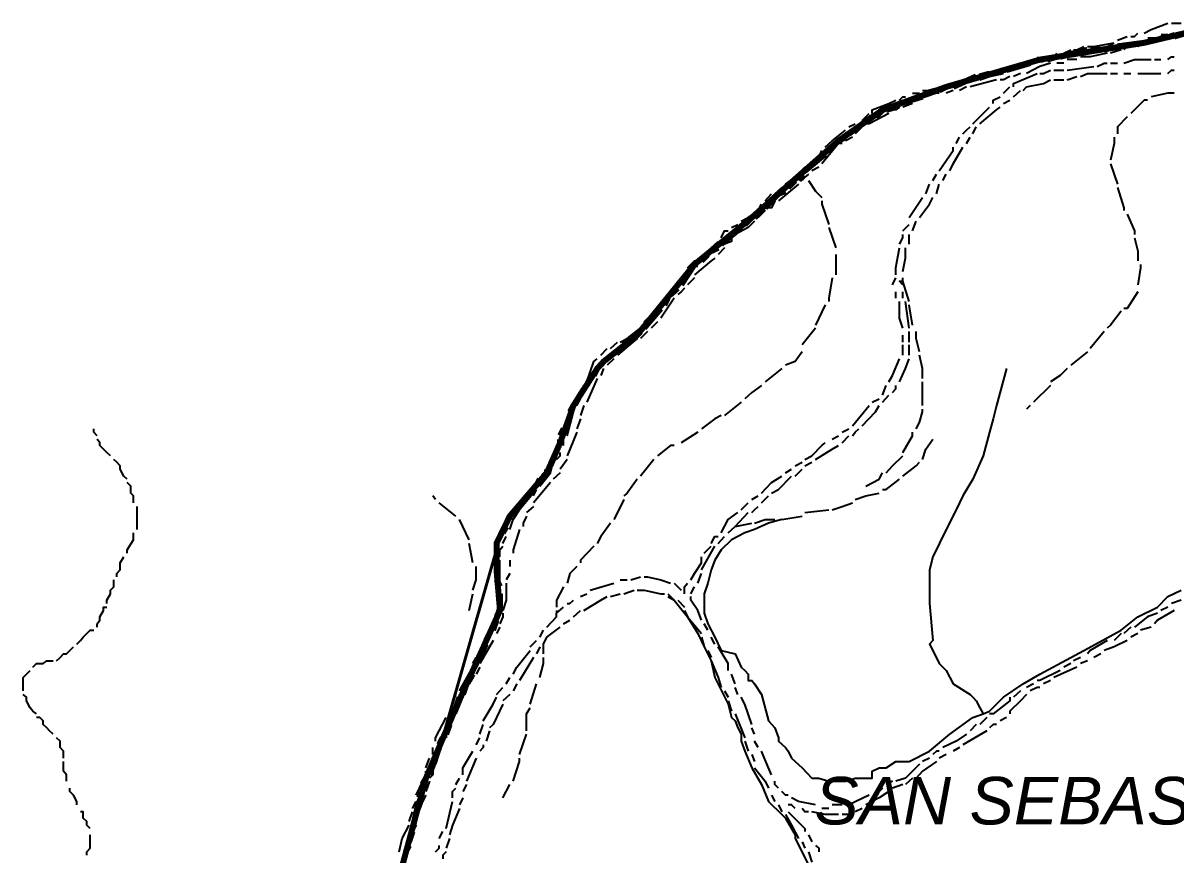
# Model space of a CAD drawing. Header units: millimetres. Extents: x -3588 to 75209, y -3737 to 38254.
# Drawn here: x 5550.7 to 6016, y 6765.4 to 7101.3 of the extents above; entities that cross this region are included whole.
import ezdxf

# ---------------------------------------------------------------- set-up
doc = ezdxf.new("R2010")
doc.units = ezdxf.units.MM
doc.layers.add('P', color=253, linetype='Continuous')
doc.layers.add('T', color=7, linetype='Continuous')

msp = doc.modelspace()

# ---------------------------------------------------------------- linework, layer by layer
at = {"layer": 'P'}
for points, const_width in [([(5695.765, 6731.43), (5713.273, 6796.341), (5725.404, 6824.859), (5738.959, 6854.786), (5743.184, 6864.1), (5741.776, 6880.472), (5741.776, 6891.195), (5747.137, 6902.205), (5762.101, 6919.713), (5767.462, 6931.844), (5772.823, 6946.807), (5782.426, 6961.771), (5784.97, 6964.588), (5798.509, 6975.326), (5821.667, 7003.829), (5844.808, 7022.745), (5855.547, 7032.347), (5879.808, 7053.792), (5897.604, 7066.211), (5923.29, 7075.525), (5961.107, 7086.536), (6003.181, 7093.321), (6031.683, 7100.091)], 2.417), ([(5695.765, 6731.43), (5713.273, 6796.341), (5720.043, 6812.728), (5741.776, 6888.65), (5741.776, 6891.195), (5747.137, 6902.205), (5762.101, 6919.713), (5767.462, 6931.844), (5772.823, 6946.807), (5782.426, 6961.771), (5784.97, 6964.588), (5798.509, 6975.326), (5821.667, 7003.829), (5844.808, 7022.745), (5855.547, 7032.347), (5879.808, 7053.792), (5897.604, 7066.211), (5923.29, 7075.525), (5961.107, 7086.536), (6003.181, 7093.321), (6031.683, 7100.091)], 1.2), ([(6009.95, 7095.85), (6012.767, 7095.85)], 2.417), ([(6015.312, 7095.85), (6024.914, 7098.683)], 2.417), ([(5987.081, 7090.489), (5991.034, 7091.897)], 2.417), ([(5992.442, 7091.897), (6003.181, 7093.321)], 2.417), ([(6004.589, 7094.442), (6008.542, 7094.442)], 2.417), ([(5959.987, 7086.536), (5961.107, 7086.536), (5962.531, 7086.536)], 2.417), ([(5963.94, 7086.536), (5967.893, 7087.672)], 2.417), ([(5969.301, 7087.672), (5980.311, 7090.489)], 2.417), ([(5981.432, 7090.489), (5985.673, 7090.489)], 2.417), ([(5942.207, 7080.887), (5946.432, 7082.311)], 2.417), ([(5947.568, 7082.311), (5957.17, 7085.128)], 2.417), ([(5926.107, 7075.525), (5935.421, 7079.766)], 2.417), ([(5936.845, 7079.766), (5940.782, 7080.887)], 2.417), ([(5915.096, 7072.997), (5919.337, 7074.117)], 2.417), ([(5920.458, 7074.117), (5923.29, 7075.525)], 2.417), ([(5899.013, 7066.211), (5902.966, 7067.347)], 2.417), ([(5904.374, 7068.756), (5913.688, 7071.572)], 2.417), ([(5884.049, 7056.625), (5893.363, 7063.395)], 2.417), ([(5894.772, 7063.395), (5897.604, 7066.211)], 2.417), ([(5879.808, 7053.792), (5882.641, 7055.201)], 2.417), ([(5875.871, 7049.839), (5878.688, 7052.672)], 2.417), ([(5866.269, 7041.661), (5874.447, 7048.431)], 2.417), ([(5863.724, 7037.709), (5865.133, 7040.237)], 2.417), ([(5859.483, 7034.876), (5862.316, 7037.709)], 2.417), ([(5850.169, 7026.698), (5855.547, 7032.347), (5858.363, 7033.468)], 2.417), ([(5845.944, 7022.745), (5848.761, 7025.562)], 2.417), ([(5841.991, 7019.912), (5844.808, 7022.745)], 2.417), ([(5832.389, 7012.023), (5840.583, 7018.792)], 2.417), ([(5824.483, 7005.237), (5827.028, 7007.782)], 2.417), ([(5828.436, 7009.19), (5831.269, 7010.598)], 2.417), ([(5816.305, 6995.651), (5821.667, 7003.829), (5823.075, 7003.829)], 2.417), ([(5812.064, 6991.698), (5814.897, 6994.226)], 2.417), ([(5809.52, 6987.457), (5810.944, 6990.274)], 2.417), ([(5801.342, 6978.143), (5808.112, 6986.049)], 2.417), ([(5797.389, 6973.902), (5798.509, 6975.326), (5799.934, 6976.734)], 2.417), ([(5783.834, 6963.179), (5784.97, 6964.588), (5791.74, 6969.949)], 2.417), ([(5793.148, 6971.373), (5795.981, 6973.902)], 2.417), ([(5781.017, 6958.938), (5782.426, 6961.771)], 2.417), ([(5778.185, 6955.001), (5779.609, 6957.818)], 2.417), ([(5771.415, 6944.263), (5772.823, 6946.807), (5777.064, 6953.577)], 2.417), ([(5770.295, 6938.614), (5771.415, 6942.855)], 2.417), ([(5767.462, 6934.677), (5768.87, 6937.493)], 2.417), ([(5763.509, 6922.53), (5767.462, 6931.844), (5767.462, 6933.252)], 2.417), ([(5760.693, 6918.289), (5762.101, 6919.713), (5762.101, 6921.122)], 2.417), ([(5757.86, 6914.352), (5759.284, 6917.169)], 2.417), ([(5749.97, 6904.75), (5756.74, 6912.928)], 2.417), ([(5747.137, 6900.797), (5747.137, 6902.205), (5748.546, 6903.613)], 2.417), ([(5744.321, 6895.436), (5745.729, 6897.964)], 2.417), ([(5741.776, 6883.289), (5741.776, 6891.195), (5743.184, 6894.027)], 2.417), ([(5741.776, 6879.064), (5741.776, 6880.472), (5741.776, 6881.88)], 2.417), ([(5743.184, 6873.703), (5741.776, 6876.519)], 2.417), ([(5741.776, 6861.556), (5743.184, 6864.1), (5743.184, 6870.87)], 2.417), ([(5740.368, 6856.194), (5741.776, 6860.147)], 2.417), ([(5737.535, 6851.953), (5738.959, 6854.786)], 2.417), ([(5732.174, 6839.823), (5737.535, 6850.545)], 2.417), ([(5730.766, 6835.87), (5732.174, 6838.414)], 2.417), ([(5728.221, 6830.22), (5729.645, 6834.461)], 2.417), ([(5722.86, 6819.498), (5725.404, 6824.859), (5726.813, 6829.1)], 2.417), ([(5721.451, 6814.137), (5722.86, 6818.09)], 2.417), ([(5718.635, 6809.896), (5720.043, 6812.728)], 2.417), ([(5714.682, 6797.765), (5718.635, 6808.775)], 2.417), ([(5711.849, 6793.812), (5713.273, 6796.341)], 2.417), ([(5710.441, 6788.451), (5711.849, 6790.979)], 2.417), ([(5707.896, 6776.016), (5710.441, 6787.026)], 2.417), ([(5706.488, 6770.655), (5707.896, 6774.896)], 2.417), ([(5705.08, 6766.702), (5706.488, 6769.246)], 2.417)]:
    msp.add_lwpolyline(points, dxfattribs=dict(at, const_width=const_width))
for points in [[(6003.181, 7097.274), (6005.997, 7098.683), (6012.767, 7101.211)], [(6014.191, 7101.211), (6018.144, 7101.211)], [(5997.82, 7095.85), (5999.228, 7095.85), (6000.636, 7097.274)], [(6015.312, 7097.274), (6011.359, 7095.85)], [(5974.662, 7090.489), (5976.07, 7090.489), (5978.903, 7091.897)], [(5980.311, 7091.897), (5982.856, 7091.897), (5991.034, 7093.321)], [(5992.442, 7094.442), (5996.395, 7095.85)], [(5997.82, 7091.897), (5996.395, 7091.897), (5994.987, 7090.489)], [(6009.95, 7095.85), (6007.406, 7094.442), (6000.636, 7091.897)], [(5958.578, 7085.128), (5966.756, 7087.672), (5967.893, 7089.08)], [(5970.709, 7089.08), (5973.542, 7090.489)], [(5988.217, 7089.08), (5981.432, 7087.672), (5977.495, 7087.672)], [(5993.867, 7090.489), (5989.626, 7089.08)], [(6012.767, 7086.536), (6014.191, 7087.672), (6015.312, 7087.672)], [(5948.976, 7082.311), (5950.385, 7082.311), (5951.793, 7083.719)], [(5953.217, 7083.719), (5955.746, 7085.128), (5957.17, 7085.128)], [(5965.348, 7085.128), (5961.107, 7083.719), (5955.746, 7080.887)], [(5970.709, 7085.128), (5967.893, 7085.128)], [(5976.07, 7086.536), (5972.118, 7086.536)], [(5972.118, 7082.311), (5982.856, 7083.719)], [(5984.264, 7083.719), (5987.081, 7085.128), (5988.217, 7085.128)], [(5989.626, 7085.128), (5992.442, 7085.128)], [(5994.987, 7085.128), (5999.228, 7086.536), (6005.997, 7086.536)], [(6007.406, 7086.536), (6009.95, 7086.536)], [(5931.468, 7078.358), (5934.013, 7078.358), (5935.421, 7078.358)], [(5943.615, 7078.358), (5932.892, 7075.525)], [(5936.845, 7078.358), (5940.782, 7079.766), (5946.432, 7080.887)], [(5948.976, 7079.766), (5946.432, 7078.358), (5945.023, 7078.358)], [(5953.217, 7080.887), (5950.385, 7079.766)], [(5950.385, 7075.525), (5950.385, 7076.95), (5957.17, 7079.766), (5959.987, 7080.887)], [(5954.337, 7074.117), (5955.746, 7075.525), (5962.531, 7076.95), (5965.348, 7078.358)], [(5961.107, 7080.887), (5962.531, 7080.887), (5965.348, 7082.311)], [(5966.756, 7082.311), (5970.709, 7082.311)], [(5966.756, 7078.358), (5970.709, 7078.358)], [(5972.118, 7078.358), (5976.07, 7079.766)], [(5977.495, 7079.766), (5980.311, 7080.887), (5988.217, 7080.887)], [(5989.626, 7080.887), (5992.442, 7080.887)], [(5994.987, 7080.887), (5997.82, 7080.887)], [(6000.636, 7080.887), (6003.181, 7080.887), (6009.95, 7080.887)], [(6012.767, 7080.887), (6014.191, 7082.311), (6015.312, 7082.311)], [(5913.688, 7074.117), (5916.521, 7074.117), (5924.699, 7075.525)], [(5926.107, 7074.117), (5923.29, 7072.997)], [(5926.107, 7076.95), (5930.06, 7076.95)], [(5931.468, 7075.525), (5928.651, 7074.117)], [(5946.432, 7072.997), (5948.976, 7075.525)], [(5950.385, 7071.572), (5953.217, 7074.117)], [(5893.363, 7064.803), (5893.363, 7066.211), (5900.133, 7068.756), (5902.966, 7070.164)], [(5904.374, 7070.164), (5905.782, 7071.572), (5906.918, 7071.572)], [(5909.735, 7068.756), (5905.782, 7067.347)], [(5909.735, 7072.997), (5912.568, 7072.997)], [(5920.458, 7072.997), (5919.337, 7072.997), (5911.143, 7070.164)], [(5942.207, 7068.756), (5942.207, 7070.164), (5945.023, 7071.572)], [(5946.432, 7068.756), (5948.976, 7070.164)], [(6004.589, 7070.164), (6003.181, 7070.164), (5997.82, 7064.803)], [(6015.312, 7072.997), (6012.767, 7072.997), (6005.997, 7071.572)], [(5889.41, 7061.986), (5892.243, 7064.803)], [(5900.133, 7064.803), (5892.243, 7060.562), (5890.819, 7060.562)], [(5904.374, 7067.347), (5902.966, 7066.211), (5901.557, 7066.211)], [(5934.013, 7060.562), (5940.782, 7067.347)], [(5936.845, 7060.562), (5943.615, 7066.211), (5945.023, 7067.347)], [(5884.049, 7059.442), (5886.594, 7060.562)], [(5889.41, 7059.442), (5886.594, 7056.625)], [(5930.06, 7056.625), (5931.468, 7058.033), (5932.892, 7059.442)], [(5934.013, 7056.625), (5935.421, 7059.442)], [(5996.395, 7063.395), (5992.442, 7059.442), (5992.442, 7056.625)], [(5874.447, 7051.248), (5877.28, 7053.792), (5882.641, 7058.033)], [(5885.457, 7055.201), (5882.641, 7053.792)], [(5927.243, 7052.672), (5928.651, 7055.201)], [(5931.468, 7052.672), (5932.892, 7055.201)], [(5991.034, 7055.201), (5991.034, 7052.672), (5989.626, 7045.886)], [(5881.232, 7052.672), (5879.808, 7052.672), (5873.039, 7044.478)], [(5920.458, 7041.661), (5926.107, 7049.839), (5926.107, 7051.248)], [(5924.699, 7041.661), (5926.107, 7044.478), (5930.06, 7051.248)], [(5867.677, 7043.07), (5869.086, 7044.478), (5870.494, 7045.886)], [(5871.918, 7047.023), (5873.039, 7049.839)], [(5858.363, 7036.3), (5862.316, 7039.117), (5866.269, 7043.07)], [(5871.918, 7043.07), (5869.086, 7041.661)], [(5989.626, 7044.478), (5992.442, 7036.3)], [(5863.724, 7036.3), (5855.547, 7029.515)], [(5866.269, 7039.117), (5865.133, 7037.709)], [(5867.677, 7040.237), (5866.269, 7039.117)], [(5867.677, 7037.709), (5870.494, 7033.468), (5873.039, 7030.923)], [(5915.096, 7032.347), (5916.521, 7036.3)], [(5917.929, 7037.709), (5919.337, 7040.237)], [(5919.337, 7032.347), (5920.458, 7036.3)], [(5921.882, 7037.709), (5923.29, 7040.237)], [(5850.169, 7029.515), (5852.714, 7032.347)], [(5854.122, 7032.347), (5856.955, 7034.876)], [(5992.442, 7034.876), (5994.987, 7026.698), (5994.987, 7025.562)], [(5840.583, 7021.337), (5843.4, 7022.745), (5847.353, 7025.562), (5848.761, 7028.106)], [(5854.122, 7029.515), (5852.714, 7026.698), (5851.594, 7026.698)], [(5873.039, 7029.515), (5873.039, 7028.106), (5875.871, 7019.912)], [(5908.327, 7022.745), (5913.688, 7030.923)], [(5912.568, 7022.745), (5916.521, 7028.106), (5917.929, 7030.923)], [(5850.169, 7025.562), (5847.353, 7022.745)], [(5996.395, 7024.153), (5999.228, 7017.384), (5999.228, 7015.976)], [(5832.389, 7014.551), (5833.797, 7017.384), (5835.222, 7017.384)], [(5836.63, 7018.792), (5839.159, 7019.912)], [(5845.944, 7021.337), (5843.4, 7018.792), (5838.038, 7015.976)], [(5875.871, 7018.792), (5878.688, 7010.598)], [(5905.782, 7017.384), (5908.327, 7019.912)], [(5909.735, 7017.384), (5911.143, 7021.337)], [(5824.483, 7006.373), (5828.436, 7010.598), (5831.269, 7013.143)], [(5836.63, 7014.551), (5836.63, 7013.143), (5833.797, 7012.023)], [(5904.374, 7012.023), (5905.782, 7014.551), (5905.782, 7015.976)], [(5908.327, 7012.023), (5908.327, 7014.551), (5908.327, 7015.976)], [(5999.228, 7014.551), (6000.636, 7009.19), (6000.636, 7005.237)], [(5833.797, 7010.598), (5831.269, 7007.782)], [(5902.966, 6999.588), (5902.966, 7002.42), (5904.374, 7010.598)], [(5905.782, 7001.012), (5906.918, 7006.373), (5906.918, 7010.598)], [(5818.834, 7002.42), (5820.258, 7003.829), (5821.667, 7005.237), (5823.075, 7005.237)], [(5829.845, 7006.373), (5828.436, 7005.237), (5821.667, 6999.588)], [(5878.688, 7007.782), (5878.688, 6999.588)], [(6001.756, 7003.829), (6001.756, 7002.42), (6000.636, 6995.651)], [(5816.305, 6998.467), (5817.714, 6999.588), (5818.834, 7001.012)], [(5809.52, 6988.865), (5812.064, 6992.818), (5814.897, 6997.059)], [(5817.714, 6994.226), (5816.305, 6992.818), (5814.897, 6991.698)], [(5821.667, 6998.467), (5818.834, 6995.651)], [(5877.28, 6998.467), (5875.871, 6990.274), (5875.871, 6988.865)], [(5901.557, 6995.651), (5902.966, 6998.467)], [(5905.782, 6995.651), (5904.374, 6997.059), (5905.782, 6997.059)], [(5905.782, 6997.059), (5905.782, 6998.467)], [(5908.327, 6988.865), (5905.782, 6997.059)], [(5813.473, 6990.274), (5808.112, 6982.096)], [(5902.966, 6990.274), (5902.966, 6992.818)], [(5905.782, 6990.274), (5905.782, 6992.818)], [(6000.636, 6992.818), (5996.395, 6986.049), (5994.987, 6986.049)], [(5805.295, 6984.912), (5808.112, 6986.049), (5808.112, 6987.457)], [(5874.447, 6987.457), (5870.494, 6979.263)], [(5905.782, 6978.143), (5904.374, 6982.096), (5904.374, 6988.865)], [(5908.327, 6978.143), (5906.918, 6988.865)], [(5909.735, 6979.263), (5908.327, 6987.457)], [(5993.867, 6984.912), (5989.626, 6979.263), (5988.217, 6978.143)], [(5801.342, 6980.687), (5804.159, 6983.504)], [(5806.703, 6980.687), (5804.159, 6978.143)], [(5791.74, 6972.493), (5794.572, 6973.902), (5801.342, 6979.263)], [(5802.75, 6976.734), (5799.934, 6973.902)], [(5870.494, 6978.143), (5865.133, 6971.373)], [(5908.327, 6972.493), (5908.327, 6976.734)], [(5912.568, 6968.541), (5911.143, 6973.902), (5911.143, 6976.734)], [(5987.081, 6976.734), (5981.432, 6969.949)], [(5787.787, 6969.949), (5790.619, 6972.493)], [(5798.509, 6973.902), (5790.619, 6967.132)], [(5905.782, 6972.493), (5905.782, 6975.326)], [(5905.782, 6967.132), (5905.782, 6971.373)], [(5908.327, 6967.132), (5908.327, 6971.373)], [(5783.834, 6967.132), (5786.378, 6969.949)], [(5865.133, 6968.541), (5862.316, 6964.588), (5858.363, 6963.179)], [(5913.688, 6957.818), (5913.688, 6961.771), (5912.568, 6967.132)], [(5980.311, 6968.541), (5973.542, 6963.179)], [(5778.185, 6956.41), (5779.609, 6960.363), (5781.017, 6964.588), (5782.426, 6965.724)], [(5784.97, 6961.771), (5783.834, 6958.938)], [(5789.195, 6965.724), (5786.378, 6963.179)], [(5856.955, 6961.771), (5850.169, 6956.41)], [(5900.133, 6956.41), (5901.557, 6958.938), (5904.374, 6965.724)], [(5904.374, 6956.41), (5906.918, 6961.771), (5908.327, 6965.724)], [(5947.568, 6961.771), (5943.615, 6946.807), (5942.207, 6941.446), (5940.782, 6936.085), (5938.254, 6926.483), (5934.013, 6917.169), (5930.06, 6910.399), (5927.243, 6904.75), (5923.29, 6896.844), (5917.929, 6885.833), (5916.521, 6880.472), (5916.521, 6876.519), (5916.521, 6866.917), (5917.929, 6851.953), (5916.521, 6850.545), (5917.929, 6848.001), (5920.458, 6842.639), (5923.29, 6839.823), (5926.107, 6834.461), (5932.892, 6830.22), (5934.013, 6829.1), (5935.421, 6827.676), (5936.845, 6824.859), (5938.254, 6822.315)], [(5972.118, 6961.771), (5969.301, 6958.938), (5965.348, 6956.41)], [(5782.426, 6957.818), (5778.185, 6948.216)], [(5775.656, 6951.048), (5777.064, 6955.001)], [(5848.761, 6955.001), (5844.808, 6952.169), (5841.991, 6949.624)], [(5897.604, 6951.048), (5899.013, 6955.001)], [(5901.557, 6952.169), (5902.966, 6953.577), (5902.966, 6955.001)], [(5913.688, 6946.807), (5913.688, 6952.169), (5913.688, 6956.41)], [(5965.348, 6955.001), (5958.578, 6948.216)], [(5774.248, 6946.807), (5775.656, 6949.624)], [(5840.583, 6948.216), (5833.797, 6942.855)], [(5893.363, 6948.216), (5896.196, 6949.624)], [(5897.604, 6948.216), (5900.133, 6951.048)], [(5770.295, 6934.677), (5772.823, 6944.263), (5772.823, 6945.399)], [(5777.064, 6946.807), (5775.656, 6942.855)], [(5885.457, 6938.614), (5892.243, 6946.807)], [(5889.41, 6938.614), (5894.772, 6944.263), (5896.196, 6946.807)], [(5911.143, 6937.493), (5912.568, 6940.038), (5913.688, 6944.263), (5913.688, 6945.399)], [(5957.17, 6946.807), (5955.746, 6945.399)], [(5775.656, 6941.446), (5774.248, 6937.493)], [(5832.389, 6942.855), (5829.845, 6941.446), (5824.483, 6937.493)], [(5580.587, 6934.677), (5579.178, 6936.085), (5579.178, 6937.493)], [(5774.248, 6936.085), (5770.295, 6926.483)], [(5823.075, 6936.085), (5816.305, 6931.844)], [(5877.28, 6933.252), (5879.808, 6934.677)], [(5881.232, 6936.085), (5884.049, 6937.493)], [(5881.232, 6931.844), (5884.049, 6934.677)], [(5885.457, 6934.677), (5886.594, 6936.085), (5888.002, 6937.493)], [(5905.782, 6927.891), (5909.735, 6934.677), (5909.735, 6936.085)], [(5585.948, 6926.483), (5584.54, 6927.891), (5583.131, 6929.299), (5581.723, 6930.724), (5581.723, 6931.844), (5580.587, 6933.252)], [(5768.87, 6930.724), (5768.87, 6933.252)], [(5813.473, 6930.724), (5812.064, 6930.724), (5806.703, 6926.483)], [(5866.269, 6925.074), (5869.086, 6926.483), (5873.039, 6930.724), (5874.447, 6931.844)], [(5870.494, 6925.074), (5877.28, 6929.299), (5879.808, 6930.724)], [(5913.688, 6925.074), (5915.096, 6929.299), (5917.929, 6933.252)], [(5592.734, 6917.169), (5591.325, 6918.289), (5589.901, 6921.122), (5589.901, 6922.53), (5588.493, 6923.938), (5587.372, 6925.074)], [(5766.054, 6925.074), (5767.462, 6926.483), (5767.462, 6927.891)], [(5770.295, 6925.074), (5767.462, 6921.122)], [(5805.295, 6925.074), (5799.934, 6918.289)], [(5899.013, 6919.713), (5901.557, 6922.53), (5905.782, 6926.483)], [(5759.284, 6914.352), (5763.509, 6919.713), (5764.645, 6923.938)], [(5767.462, 6919.713), (5764.645, 6917.169)], [(5858.363, 6919.713), (5860.908, 6921.122)], [(5862.316, 6922.53), (5865.133, 6923.938)], [(5862.316, 6918.289), (5863.724, 6919.713), (5865.133, 6921.122)], [(5866.269, 6922.53), (5869.086, 6923.938)], [(5890.819, 6914.352), (5896.196, 6917.169), (5897.604, 6919.713)], [(5905.782, 6918.289), (5911.143, 6922.53), (5912.568, 6923.938)], [(5595.262, 6907.566), (5595.262, 6908.975), (5595.262, 6910.399), (5594.142, 6911.519), (5594.142, 6914.352), (5592.734, 6915.76)], [(5763.509, 6915.76), (5756.74, 6907.566)], [(5798.509, 6917.169), (5794.572, 6911.519), (5793.148, 6910.399)], [(5848.761, 6911.519), (5852.714, 6915.76), (5856.955, 6918.289)], [(5852.714, 6911.519), (5855.547, 6912.928), (5860.908, 6918.289)], [(5897.604, 6912.928), (5899.013, 6912.928), (5904.374, 6917.169)], [(5717.21, 6908.975), (5716.09, 6910.399)], [(5752.499, 6907.566), (5753.923, 6908.975), (5755.331, 6910.399)], [(5756.74, 6910.399), (5757.86, 6912.928)], [(5844.808, 6908.975), (5847.353, 6910.399)], [(5848.761, 6907.566), (5851.594, 6910.399)], [(5886.594, 6908.975), (5890.819, 6910.399), (5896.196, 6911.519)], [(5596.686, 6896.844), (5596.686, 6897.964), (5596.686, 6900.797), (5596.686, 6902.205), (5596.686, 6904.75), (5596.686, 6906.158)], [(5725.404, 6902.205), (5718.635, 6907.566)], [(5756.74, 6906.158), (5753.923, 6903.613)], [(5793.148, 6908.975), (5790.619, 6903.613), (5789.195, 6900.797)], [(5840.583, 6904.75), (5843.4, 6907.566)], [(5844.808, 6903.613), (5845.944, 6904.75), (5847.353, 6906.158)], [(5877.28, 6904.75), (5881.232, 6906.158), (5885.457, 6907.566)], [(5747.137, 6896.844), (5748.546, 6900.797), (5751.09, 6904.75)], [(5753.923, 6902.205), (5752.499, 6899.388), (5752.499, 6897.964)], [(5832.389, 6895.436), (5835.222, 6900.797), (5839.159, 6903.613)], [(5838.038, 6897.964), (5843.4, 6903.613)], [(5856.955, 6900.797), (5865.133, 6902.205)], [(5866.269, 6903.613), (5875.871, 6904.75)], [(5730.766, 6892.603), (5726.813, 6900.797)], [(5751.09, 6896.844), (5748.546, 6888.65), (5748.546, 6887.242)], [(5787.787, 6899.388), (5783.834, 6894.027), (5782.426, 6891.195)], [(5856.955, 6900.797), (5851.594, 6899.388), (5845.944, 6896.844), (5841.991, 6895.436), (5836.63, 6892.603), (5832.389, 6888.65), (5829.845, 6884.425), (5828.436, 6880.472), (5827.028, 6875.111), (5825.62, 6870.87)], [(5835.222, 6895.436), (5838.038, 6897.964)], [(5838.038, 6897.964), (5844.808, 6899.388)], [(5845.944, 6899.388), (5850.169, 6900.797), (5854.122, 6900.797)], [(5592.734, 6887.242), (5592.734, 6888.65), (5595.262, 6892.603), (5595.262, 6895.436)], [(5744.321, 6891.195), (5745.729, 6894.027)], [(5828.436, 6891.195), (5829.845, 6894.027), (5831.269, 6894.027)], [(5831.269, 6891.195), (5833.797, 6894.027)], [(5732.174, 6883.289), (5730.766, 6891.195)], [(5743.184, 6885.833), (5743.184, 6888.65), (5744.321, 6890.074)], [(5781.017, 6890.074), (5775.656, 6884.425), (5775.656, 6883.289)], [(5824.483, 6880.472), (5829.845, 6890.074)], [(5825.62, 6887.242), (5828.436, 6890.074)], [(5588.493, 6877.639), (5588.493, 6879.064), (5589.901, 6880.472), (5589.901, 6883.289), (5591.325, 6885.833)], [(5743.184, 6873.703), (5743.184, 6875.111), (5743.184, 6881.88), (5743.184, 6884.425)], [(5747.137, 6884.425), (5747.137, 6881.88)], [(5820.258, 6876.519), (5821.667, 6879.064), (5824.483, 6883.289), (5824.483, 6885.833)], [(5732.174, 6872.278), (5733.598, 6876.519), (5733.598, 6881.88)], [(5747.137, 6879.064), (5745.729, 6876.519)], [(5774.248, 6881.88), (5771.415, 6879.064), (5770.295, 6875.111)], [(5823.075, 6875.111), (5824.483, 6879.064)], [(5584.54, 6866.917), (5584.54, 6868.325), (5585.948, 6870.87), (5585.948, 6872.278), (5587.372, 6873.703), (5587.372, 6876.519)], [(5745.729, 6875.111), (5745.729, 6868.325), (5744.321, 6864.1)], [(5768.87, 6873.703), (5766.054, 6868.325), (5766.054, 6865.509)], [(5779.609, 6872.278), (5789.195, 6875.111)], [(5791.74, 6876.519), (5794.572, 6876.519)], [(5795.981, 6876.519), (5799.934, 6877.639)], [(5801.342, 6877.639), (5802.75, 6877.639), (5808.112, 6876.519), (5812.064, 6875.111)], [(5813.473, 6875.111), (5816.305, 6872.278)], [(5817.714, 6870.87), (5817.714, 6873.703), (5818.834, 6875.111)], [(5820.258, 6870.87), (5821.667, 6873.703)], [(5730.766, 6864.1), (5732.174, 6870.87)], [(5743.184, 6868.325), (5743.184, 6872.278)], [(5775.656, 6869.75), (5778.185, 6870.87)], [(5777.064, 6864.1), (5783.834, 6868.325), (5786.378, 6869.75)], [(5787.787, 6869.75), (5791.74, 6870.87)], [(5793.148, 6870.87), (5797.389, 6872.278)], [(5798.509, 6872.278), (5801.342, 6872.278), (5808.112, 6870.87), (5809.52, 6870.87)], [(5810.944, 6870.87), (5813.473, 6868.325)], [(5810.944, 6869.75), (5813.473, 6868.325), (5818.834, 6861.556), (5823.075, 6854.786), (5825.62, 6849.425), (5828.436, 6843.776), (5829.845, 6836.99), (5835.222, 6826.268), (5836.63, 6820.906), (5838.038, 6819.498), (5839.159, 6816.665), (5840.583, 6814.137), (5840.583, 6811.304), (5841.991, 6807.351), (5844.808, 6800.582), (5848.761, 6793.812), (5851.594, 6787.026), (5856.955, 6781.665)], [(5824.483, 6860.147), (5823.075, 6864.1), (5820.258, 6868.325), (5820.258, 6869.75)], [(5825.62, 6870.87), (5825.62, 6866.917), (5825.62, 6862.964), (5827.028, 6858.739), (5829.845, 6853.378), (5832.389, 6848.001), (5838.038, 6846.592), (5840.583, 6841.231), (5841.991, 6839.823), (5843.4, 6838.414), (5843.4, 6835.87), (5844.808, 6835.87), (5845.944, 6834.461), (5848.761, 6830.22), (5851.594, 6819.498), (5854.122, 6816.665), (5855.547, 6812.728), (5855.547, 6811.304), (5858.363, 6808.775), (5859.483, 6807.351), (5860.908, 6804.534), (5865.133, 6800.582), (5869.086, 6796.341), (5871.918, 6796.341), (5875.871, 6795.22), (5878.688, 6795.22), (5882.641, 6795.22), (5886.594, 6796.341), (5890.819, 6796.341), (5893.363, 6796.341), (5893.363, 6799.173), (5896.196, 6800.582), (5899.013, 6800.582), (5902.966, 6803.126), (5905.782, 6803.126), (5908.327, 6803.126), (5916.521, 6807.351), (5924.699, 6814.137), (5934.013, 6820.906), (5938.254, 6822.315)], [(5938.254, 6822.315), (5940.782, 6823.451), (5946.432, 6829.1), (5954.337, 6834.461), (5961.107, 6838.414), (5978.903, 6848.001), (5993.867, 6856.194), (6000.636, 6861.556), (6008.542, 6865.509), (6012.767, 6869.75), (6018.144, 6872.278)], [(5580.587, 6857.315), (5580.587, 6858.739), (5581.723, 6860.147), (5581.723, 6861.556), (5583.131, 6864.1), (5583.131, 6865.509), (5584.54, 6865.509)], [(5741.776, 6862.964), (5743.184, 6866.917)], [(5766.054, 6862.964), (5768.87, 6865.509)], [(5766.054, 6864.1), (5766.054, 6862.964)], [(5770.295, 6866.917), (5771.415, 6866.917), (5772.823, 6868.325)], [(5772.823, 6861.556), (5775.656, 6864.1)], [(5814.897, 6868.325), (5817.714, 6865.509)], [(5817.714, 6864.1), (5818.834, 6861.556), (5824.483, 6854.786)], [(6015.312, 6864.1), (6008.542, 6860.147), (6007.406, 6858.739)], [(6012.767, 6865.509), (6009.95, 6864.1)], [(6018.144, 6868.325), (6014.191, 6866.917)], [(5737.535, 6851.953), (5738.959, 6856.194), (5741.776, 6861.556)], [(5744.321, 6862.964), (5744.321, 6861.556), (5743.184, 6858.739)], [(5762.101, 6857.315), (5766.054, 6861.556), (5766.054, 6862.964)], [(5768.87, 6858.739), (5771.415, 6860.147)], [(6008.542, 6862.964), (6004.589, 6861.556), (5999.228, 6857.315)], [(5572.409, 6850.545), (5573.817, 6851.953), (5574.937, 6853.378), (5576.362, 6854.786), (5577.77, 6856.194), (5579.178, 6856.194)], [(5743.184, 6857.315), (5741.776, 6854.786)], [(5759.284, 6853.378), (5760.693, 6856.194)], [(5760.693, 6850.545), (5762.101, 6853.378), (5767.462, 6857.315)], [(5827.028, 6856.194), (5825.62, 6858.739)], [(5993.867, 6854.786), (5991.034, 6851.953)], [(5997.82, 6857.315), (5994.987, 6854.786)], [(6000.636, 6854.786), (5997.82, 6853.378)], [(6005.997, 6857.315), (6001.756, 6856.194)], [(5740.368, 6851.953), (5738.959, 6849.425), (5735.007, 6842.639)], [(5735.007, 6846.592), (5736.415, 6850.545)], [(5755.331, 6849.425), (5757.86, 6851.953)], [(5760.693, 6846.592), (5760.693, 6850.545)], [(5824.483, 6853.378), (5825.62, 6849.425)], [(5829.845, 6850.545), (5828.436, 6853.378)], [(5988.217, 6851.953), (5981.432, 6848.001), (5980.311, 6846.592)], [(5996.395, 6851.953), (5991.034, 6849.425), (5987.081, 6848.001)], [(5564.215, 6843.776), (5565.623, 6845.184), (5567.048, 6846.592), (5568.168, 6846.592), (5569.576, 6848.001), (5571, 6849.425)], [(5732.174, 6842.639), (5733.598, 6845.184)], [(5748.546, 6838.414), (5749.97, 6841.231), (5755.331, 6848.001)], [(5756.74, 6845.184), (5751.09, 6835.87)], [(5759.284, 6849.425), (5757.86, 6846.592)], [(5759.284, 6836.99), (5760.693, 6842.639), (5760.693, 6845.184)], [(5827.028, 6848.001), (5828.436, 6845.184)], [(5835.222, 6839.823), (5835.222, 6842.639), (5831.269, 6849.425)], [(5977.495, 6845.184), (5974.662, 6843.776)], [(5985.673, 6846.592), (5982.856, 6845.184)], [(5554.613, 6841.231), (5556.037, 6842.639), (5558.854, 6842.639), (5560.262, 6843.776), (5561.398, 6843.776), (5562.807, 6843.776)], [(5726.813, 6831.629), (5732.174, 6841.231)], [(5735.007, 6841.231), (5733.598, 6838.414)], [(5828.436, 6843.776), (5831.269, 6836.99), (5832.389, 6833.053)], [(5976.07, 6841.231), (5966.756, 6836.99)], [(5973.542, 6842.639), (5970.709, 6841.231)], [(5980.311, 6843.776), (5977.495, 6842.639)], [(5550.676, 6831.629), (5550.676, 6834.461), (5550.676, 6835.87), (5550.676, 6836.99), (5552.084, 6838.414), (5553.492, 6839.823)], [(5732.174, 6836.99), (5730.766, 6834.461)], [(5745.729, 6834.461), (5747.137, 6836.99)], [(5838.038, 6834.461), (5836.63, 6838.414)], [(5969.301, 6839.823), (5961.107, 6835.87), (5959.987, 6835.87)], [(5965.348, 6835.87), (5962.531, 6834.461)], [(5729.645, 6833.053), (5725.404, 6822.315)], [(5741.776, 6830.22), (5744.321, 6833.053)], [(5749.97, 6834.461), (5748.546, 6831.629)], [(5755.331, 6826.268), (5757.86, 6834.461)], [(5833.797, 6831.629), (5835.222, 6829.1)], [(5839.159, 6830.22), (5838.038, 6833.053)], [(5953.217, 6831.629), (5950.385, 6829.1)], [(5958.578, 6834.461), (5955.746, 6833.053)], [(5961.107, 6833.053), (5959.987, 6833.053), (5957.17, 6831.629)], [(5556.037, 6822.315), (5554.613, 6823.451), (5553.492, 6824.859), (5552.084, 6827.676), (5552.084, 6829.1), (5550.676, 6830.22)], [(5723.996, 6826.268), (5725.404, 6830.22)], [(5736.415, 6819.498), (5740.368, 6826.268), (5741.776, 6829.1)], [(5747.137, 6830.22), (5744.321, 6827.676)], [(5835.222, 6827.676), (5836.63, 6823.451)], [(5844.808, 6818.09), (5841.991, 6826.268), (5840.583, 6829.1)], [(5948.976, 6829.1), (5948.976, 6827.676), (5942.207, 6822.315), (5940.782, 6822.315)], [(5955.746, 6830.22), (5953.217, 6827.676), (5948.976, 6823.451), (5948.976, 6822.315)], [(5722.86, 6822.315), (5723.996, 6824.859)], [(5744.321, 6826.268), (5740.368, 6818.09), (5738.959, 6816.665)], [(5753.923, 6815.545), (5753.923, 6822.315), (5755.331, 6824.859)], [(5838.038, 6822.315), (5841.991, 6812.728)], [(5562.807, 6814.137), (5561.398, 6815.545), (5560.262, 6816.665), (5558.854, 6818.09), (5558.854, 6819.498), (5557.445, 6820.906), (5556.037, 6820.906)], [(5717.21, 6811.304), (5717.21, 6812.728), (5721.451, 6820.906)], [(5723.996, 6820.906), (5722.86, 6818.09)], [(5735.007, 6814.137), (5736.415, 6818.09)], [(5935.421, 6818.09), (5932.892, 6815.545)], [(5939.662, 6820.906), (5936.845, 6818.09)], [(5943.615, 6818.09), (5942.207, 6818.09), (5940.782, 6816.665)], [(5947.568, 6820.906), (5945.023, 6819.498)], [(5567.048, 6804.534), (5567.048, 6805.943), (5567.048, 6807.351), (5565.623, 6808.775), (5565.623, 6811.304), (5564.215, 6812.728)], [(5722.86, 6816.665), (5721.451, 6815.545), (5721.451, 6812.728)], [(5733.598, 6809.896), (5735.007, 6812.728)], [(5738.959, 6815.545), (5737.535, 6811.304)], [(5751.09, 6805.943), (5753.923, 6814.137)], [(5845.944, 6814.137), (5844.808, 6816.665)], [(5931.468, 6814.137), (5927.243, 6811.304), (5921.882, 6808.775)], [(5939.662, 6815.545), (5930.06, 6809.896)], [(5716.09, 6805.943), (5716.09, 6808.775)], [(5720.043, 6811.304), (5717.21, 6801.99)], [(5736.415, 6809.896), (5736.415, 6808.775), (5735.007, 6807.351)], [(5841.991, 6811.304), (5843.4, 6807.351)], [(5847.353, 6808.775), (5845.944, 6811.304)], [(5928.651, 6808.775), (5926.107, 6807.351)], [(5713.273, 6800.582), (5714.682, 6804.534)], [(5728.221, 6797.765), (5728.221, 6800.582), (5732.174, 6807.351)], [(5733.598, 6804.534), (5730.766, 6797.765), (5729.645, 6795.22)], [(5748.546, 6795.22), (5751.09, 6803.126), (5751.09, 6804.534)], [(5844.808, 6805.943), (5845.944, 6803.126)], [(5852.714, 6797.765), (5851.594, 6800.582), (5848.761, 6807.351)], [(5916.521, 6804.534), (5913.688, 6803.126)], [(5920.458, 6807.351), (5919.337, 6807.351), (5917.929, 6805.943)], [(5923.29, 6805.943), (5920.458, 6804.534)], [(5568.168, 6795.22), (5568.168, 6796.341), (5568.168, 6797.765), (5567.048, 6799.173), (5567.048, 6801.99), (5567.048, 6803.126)], [(5709.321, 6789.571), (5713.273, 6797.765), (5713.273, 6799.173)], [(5716.09, 6799.173), (5716.09, 6797.765), (5714.682, 6796.341)], [(5845.944, 6800.582), (5850.169, 6795.22), (5851.594, 6792.404)], [(5912.568, 6801.99), (5906.918, 6796.341), (5902.966, 6795.22)], [(5919.337, 6803.126), (5913.688, 6799.173), (5911.143, 6796.341)], [(5714.682, 6795.22), (5713.273, 6790.979)], [(5725.404, 6793.812), (5726.813, 6796.341)], [(5855.547, 6792.404), (5854.122, 6793.812), (5854.122, 6795.22)], [(5901.557, 6795.22), (5899.013, 6793.812)], [(5909.735, 6796.341), (5908.327, 6795.22), (5906.918, 6793.812)], [(5572.409, 6785.618), (5572.409, 6787.026), (5571, 6789.571), (5569.576, 6790.979), (5569.576, 6792.404)], [(5713.273, 6789.571), (5711.849, 6787.026), (5709.321, 6780.257)], [(5723.996, 6788.451), (5723.996, 6790.979), (5725.404, 6792.404)], [(5729.645, 6793.812), (5728.221, 6790.979)], [(5744.321, 6788.451), (5747.137, 6793.812)], [(5852.714, 6789.571), (5854.122, 6787.026)], [(5859.483, 6789.571), (5858.363, 6789.571), (5856.955, 6790.979)], [(5892.243, 6789.571), (5884.049, 6785.618), (5882.641, 6785.618)], [(5900.133, 6790.979), (5896.196, 6788.451), (5890.819, 6785.618)], [(5897.604, 6792.404), (5896.196, 6790.979), (5894.772, 6790.979)], [(5905.782, 6793.812), (5901.557, 6792.404)], [(5707.896, 6784.21), (5709.321, 6787.026)], [(5721.451, 6776.016), (5723.996, 6787.026)], [(5728.221, 6788.451), (5726.813, 6785.618)], [(5855.547, 6785.618), (5856.955, 6782.801)], [(5862.316, 6784.21), (5860.908, 6785.618), (5859.483, 6785.618)], [(5870.494, 6785.618), (5863.724, 6787.026), (5860.908, 6788.451)], [(5881.232, 6785.618), (5877.28, 6785.618)], [(5577.77, 6776.016), (5576.362, 6777.44), (5576.362, 6778.849), (5574.937, 6780.257), (5574.937, 6782.801), (5573.817, 6782.801)], [(5706.488, 6778.849), (5707.896, 6782.801)], [(5726.813, 6784.21), (5723.996, 6777.44), (5722.86, 6773.487)], [(5856.955, 6781.665), (5858.363, 6780.257), (5862.316, 6773.487), (5862.316, 6772.079), (5867.677, 6761.34)], [(5858.363, 6781.665), (5860.908, 6777.44), (5863.724, 6772.079)], [(5859.483, 6782.801), (5866.269, 6776.016), (5866.269, 6774.896)], [(5867.677, 6782.801), (5866.269, 6782.801), (5865.133, 6784.21)], [(5879.808, 6781.665), (5874.447, 6781.665), (5869.086, 6782.801)], [(5875.871, 6784.21), (5873.039, 6784.21)], [(5885.457, 6781.665), (5881.232, 6781.665)], [(5889.41, 6784.21), (5886.594, 6782.801)], [(5702.535, 6766.702), (5703.671, 6772.079), (5706.488, 6777.44)], [(5709.321, 6777.44), (5707.896, 6774.896)], [(5576.362, 6765.293), (5576.362, 6766.702), (5577.77, 6768.126), (5577.77, 6769.246), (5577.77, 6772.079), (5577.77, 6773.487)], [(5706.488, 6773.487), (5706.488, 6772.079), (5706.488, 6769.246)], [(5718.635, 6772.079), (5720.043, 6774.896)], [(5722.86, 6772.079), (5721.451, 6768.126)], [(5867.677, 6773.487), (5869.086, 6770.655)], [(5705.08, 6768.126), (5703.671, 6757.115)], [(5717.21, 6766.702), (5718.635, 6768.126), (5718.635, 6769.246)], [(5721.451, 6766.702), (5720.043, 6765.293), (5720.043, 6763.885)], [(5865.133, 6770.655), (5866.269, 6768.126)], [(5867.677, 6766.702), (5869.086, 6762.477)], [(5870.494, 6769.246), (5871.918, 6768.126), (5871.918, 6766.702)]]:
    msp.add_lwpolyline(points, dxfattribs=at)

# ---------------------------------------------------------------- texts
at = {"layer": 'T', "insert": (5870.078, 6796.917), "char_height": 19.20446, "attachment_point": 1}
msp.add_mtext('{\\fArial|b0|i1|c0|p18;SAN SEBASTIAN (I-II ETA}', dxfattribs=at)

doc.saveas('drawing.dxf')
